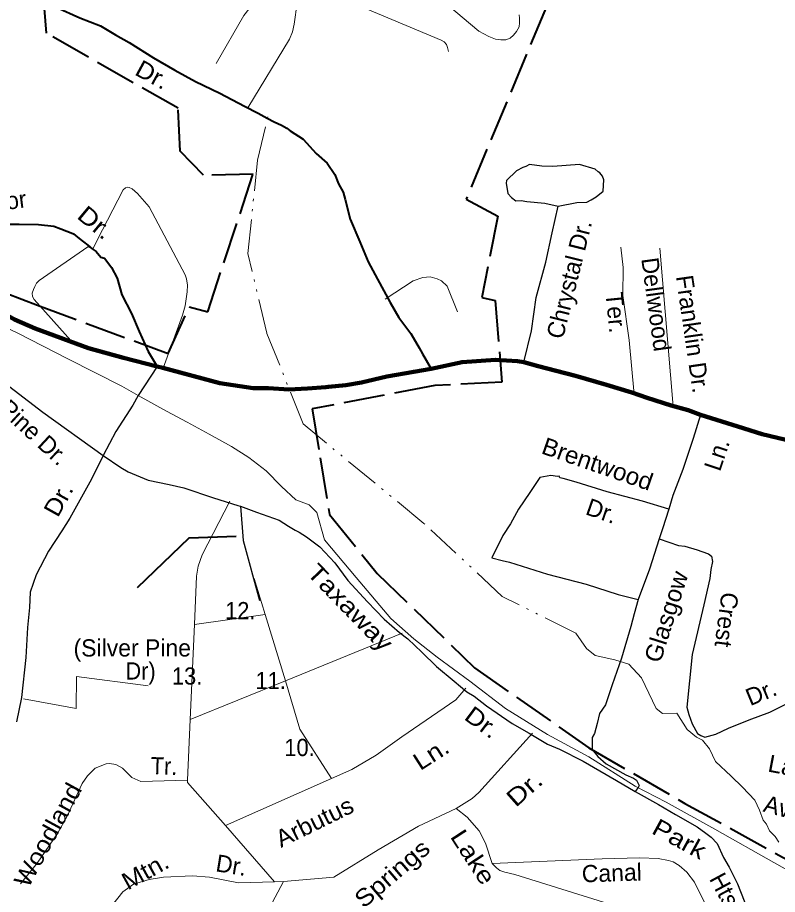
# Model space of a CAD drawing. Extents: x 269605 to 313519, y 160546 to 199228.
# Drawn here: x 291950 to 292835, y 179204 to 180225 of the extents above; entities that cross this region are included whole.
import ezdxf
from ezdxf.enums import TextEntityAlignment as Align

# ---------------------------------------------------------------- set-up
doc = ezdxf.new("R2010")
doc.units = 0
doc.header["$LTSCALE"] = 8
doc.linetypes.add('DASH_DOUBLE_DOT', pattern=[9.2, 5, -1.2, 0.3, -1.2, 0.3, -1.2])
doc.linetypes.add('LONG_DASHED', pattern=[7.5, 6, -1.5])
for name, color, linetype, lineweight in [('10', 7, 'Continuous', 40), ('11', 7, 'Continuous', 40), ('28', 7, 'Continuous', 120), ('32', 7, 'Continuous', 25), ('35', 7, 'Continuous', 13), ('44', 7, 'Continuous', 13), ('49', 7, 'LONG_DASHED', 40), ('59', 7, 'DASH_DOUBLE_DOT', 13)]:
    doc.layers.add(name, color=color, linetype=linetype, lineweight=lineweight)

msp = doc.modelspace()

# ---------------------------------------------------------------- linework, layer by layer
at = {"layer": '11'}
msp.add_lwpolyline([(292089.744, 179561.805), (292149.799, 179619.649), (292204.637, 179621.419)], dxfattribs=at)
at = {"layer": '28'}
for points in [[(291804.12, 179953.669), (291883.044, 179910.295), (291946.43, 179874.015), (291970.424, 179863.41), (292032.482, 179840.379), (292073.238, 179829.374), (292112.385, 179819.089)], [(292431.639, 179816.311), (292467.595, 179824.255), (292506.527, 179826.877), (292532.196, 179825.326), (292539.27, 179824.039)], [(292539.27, 179824.039), (292555.992, 179819.534), (292577.199, 179813.882), (292599.586, 179808.249), (292635.839, 179797.823), (292665.176, 179788.656), (292682.915, 179782.79), (292710.84, 179773.853), (292730.714, 179768.28), (292744.927, 179762.912)], [(292112.385, 179819.089), (292119.105, 179817.368), (292185.487, 179799.668), (292224.302, 179793.841), (292242.223, 179793.795), (292265.974, 179792.341), (292287.399, 179793.434), (292308.774, 179795.138), (292311.833, 179795.625), (292332.052, 179797.414), (292350.465, 179800.397), (292379.934, 179807.304), (292411.267, 179812.954), (292431.639, 179816.311)], [(292744.927, 179762.912), (292788.56, 179749.283), (292816.917, 179740.358), (292852.557, 179731.752), (292917.803, 179713.67), (292935.924, 179708.183)]]:
    msp.add_lwpolyline(points, dxfattribs=at)
at = {"layer": '32'}
msp.add_line((292112.385, 179819.089), (292090.503, 179785.326), dxfattribs=at)
at = {"layer": '32', "lineweight": 40}
for points in [[(291994.687, 180237.329), (292022.386, 180225.284), (292046.465, 180215.896), (292063.789, 180205.319), (292079.948, 180196.213), (292108.052, 180178.416), (292133.135, 180164.032), (292157.08, 180150.989), (292185.308, 180137.207), (292214.091, 180122.176), (292229.976, 180114.163), (292240.427, 180108.36), (292248.823, 180103.904), (292257.233, 180100.019), (292263.371, 180096.74), (292267.514, 180093.547), (292282.463, 180083.835), (292297.416, 180067.215), (292310.417, 180055.733), (292319.527, 180042.852), (292323.603, 180031.884), (292328.924, 180021.914), (292331.505, 180013.568), (292337.343, 179990.774), (292348.575, 179964.144), (292358.029, 179941.062), (292369.027, 179920.994), (292383.905, 179893.805), (292393.725, 179876.23), (292407.675, 179857.411), (292417.701, 179840.97), (292421.288, 179833.789), (292431.639, 179816.311)], [(291804.12, 179953.669), (291819.645, 179973.09), (291839.053, 179976.327), (291850.368, 179977.574), (291855.83, 179976.653), (291879.037, 179980.243), (291905.348, 179982.35), (291924.36, 179984.772), (291941.042, 179984.913), (291951.709, 179984.913), (291974.476, 179984.325), (291992.122, 179982.506), (292000.38, 179979.576), (292014.096, 179973.961)], [(292014.096, 179973.961), (292015.048, 179973.571), (292021.715, 179968.234), (292031.716, 179960.228), (292036.823, 179956.164), (292041.484, 179953.155), (292046.712, 179946.282), (292051.145, 179945.348), (292056.373, 179938.474), (292059.175, 179934.393), (292066.059, 179921.937), (292071.179, 179902.731), (292082.632, 179880.975), (292091.684, 179859.873), (292102.035, 179836.568), (292112.385, 179819.089)]]:
    msp.add_lwpolyline(points, dxfattribs=at)
at = {"layer": '32'}
for points in [[(292632.725, 180036.373), (292630.824, 180040.652), (292627.879, 180044.579), (292626.136, 180045.833), (292622.581, 180048.901), (292604.262, 180054.4), (292573.069, 180052.16), (292560.297, 180052.567), (292546.117, 180054.223), (292541.802, 180051.931), (292538.314, 180050.734), (292530.986, 180047.068), (292519.132, 180035.559), (292519.01, 180032.513), (292520.911, 180020.487), (292525.182, 180015.973), (292529.922, 180012.158), (292536.482, 180012.238), (292542.894, 180011.321), (292563.961, 180009.488), (292579.532, 180005.822)], [(292579.532, 180005.822), (292601.088, 180010.116), (292612.677, 180010.31), (292617.674, 180013.197), (292623.497, 180016.821), (292631.741, 180023.236), (292632.725, 180036.373)], [(292539.27, 179824.039), (292548.274, 179860.724), (292553.885, 179899.498), (292564.877, 179940.745), (292572.204, 179974.658), (292579.532, 180005.822)], [(291790.698, 179918.204), (291821.871, 179910.266), (291842.017, 179899.145), (291871.454, 179870.48), (291907.717, 179827.552), (291928.867, 179804.553), (291979.435, 179765.932), (292049.729, 179715.351)], [(292090.503, 179785.326), (292084.103, 179774.177), (292064.427, 179743.341), (292049.729, 179715.351)], [(292744.927, 179762.912), (292736.649, 179735.302), (292724.395, 179699.084), (292712.769, 179668.947), (292708.419, 179653.105)], [(292049.729, 179715.351), (292036.077, 179687.795), (292010.711, 179642.328), (292001.644, 179627.904), (291985.839, 179603.965), (291971.604, 179576.663), (291964.795, 179556.221), (291963.943, 179538.334), (291961.39, 179515.337), (291959.688, 179480.415), (291954.581, 179433.569), (291948.622, 179405.461)], [(292049.729, 179715.351), (292070.358, 179701.442), (292078.73, 179696.273), (292102.032, 179686.896), (292126.382, 179681.767), (292143.666, 179677.664), (292178.067, 179666.057), (292206.424, 179657.132), (292209.398, 179656.462)], [(292708.419, 179653.105), (292677.5, 179662.224), (292636.383, 179673.356), (292600.203, 179684.39), (292585.105, 179688.596), (292581.461, 179689.341), (292580.369, 179691.405), (292578.468, 179690.894), (292570.785, 179692.364), (292557.921, 179689.79), (292546.345, 179672.412), (292533.037, 179653.167), (292523.907, 179635.789), (292514.831, 179622.212), (292501.967, 179596.468), (292514.187, 179593.25), (292522.548, 179591.319), (292566.905, 179577.33), (292611.926, 179565.745), (292649.181, 179553.541), (292672.382, 179547.724)], [(292209.398, 179656.462), (292228.103, 179649.683), (292254.62, 179640.247), (292265.516, 179633.142), (292273.234, 179628.637), (292277.736, 179626.062), (292286.524, 179620.912), (292294.213, 179615.147), (292301.936, 179609.259), (292319.505, 179590.354), (292334.333, 179570.069), (292357.487, 179544.969), (292376.781, 179525.018), (292394.79, 179509.571), (292404.437, 179501.848), (292420.515, 179486.401), (292437.88, 179469.668), (292458.36, 179452.829), (292473.165, 179440.153), (292481.762, 179435.34), (292495.982, 179423.834), (292525.948, 179403.534), (292545.654, 179392.361), (292566.878, 179379.489), (292581.027, 179373.697), (292608.483, 179359.577), (292647.355, 179336.904), (292669.139, 179324.139)], [(292209.398, 179656.462), (292212.677, 179616.615), (292231.593, 179546.561)], [(292708.419, 179653.105), (292700.701, 179629.935), (292696.842, 179618.35)], [(292696.842, 179618.35), (292685.909, 179582.952), (292672.382, 179547.724)], [(292696.842, 179618.35), (292719.352, 179610.627), (292726.807, 179609.991), (292741.296, 179605.796), (292746.79, 179603.651), (292754.601, 179600.933), (292757.942, 179598.399), (292759.228, 179591.963), (292757.107, 179582.776), (292756.167, 179572.429), (292748.937, 179541.762), (292735.431, 179483.839), (292729.38, 179422.611), (292731.504, 179413.809), (292735.486, 179403.052), (292741.687, 179391.889), (292745.461, 179389.525), (292750.315, 179387.401), (292762.814, 179391.075), (292777.622, 179398.025), (292801.648, 179407.825), (292825.791, 179416.73), (292844.388, 179425.807), (292861.137, 179434.172)], [(292672.382, 179547.724), (292667.88, 179530.991), (292664.021, 179516.188), (292653.087, 179479.503), (292642.154, 179448.611), (292634.409, 179425.184), (292627.334, 179414.887), (292624.761, 179403.302), (292621.546, 179391.717), (292618.981, 179386.966), (292618.956, 179385.747), (292618.973, 179380.776), (292618.973, 179373.053), (292625.678, 179365.056), (292635.352, 179356.302), (292658.233, 179343.704), (292667.236, 179339.843), (292670.452, 179337.268), (292673.57, 179331.297), (292672.415, 179329.051), (292669.139, 179324.139)], [(292669.139, 179324.139), (292696.366, 179308.965), (292716.131, 179297.286), (292741.209, 179283), (292751.462, 179275.87), (292757.691, 179271.174), (292764.325, 179263.641), (292771.928, 179247.365), (292778.583, 179236.244), (292788.385, 179216.629), (292796.01, 179197.014), (292813.159, 179156.488), (292821.061, 179131.629), (292824.329, 179116.373), (292823.896, 179105.648)]]:
    msp.add_lwpolyline(points, dxfattribs=at)
at = {"layer": '35'}
for p, q in [((292713.312, 179772.578), (292697.781, 179956.891)), ((292119.656, 179817.235), (292113.5, 179819.062)), ((292238.094, 179530.438), (292225.344, 179572.438)), ((292238.094, 179530.438), (292155.969, 179518.828)), ((292262.062, 179453.031), (292238.094, 179530.438)), ((292155.969, 179518.828), (292151.031, 179407.906)), ((292397.844, 179508.578), (292262.062, 179453.031)), ((292262.062, 179453.031), (292151.031, 179407.906)), ((292151.031, 179407.906), (292147.812, 179337.485)), ((292315.438, 179339.328), (292191.875, 179284.594)), ((292191.875, 179284.594), (292248.906, 179219.125))]:
    msp.add_line(p, q, dxfattribs=at)
for points in [[(292342.219, 180267.125), (292343.75, 180253.172), (292346.031, 180247.438), (292348.969, 180242.36), (292356.812, 180235.25), (292443.344, 180199.031), (292446.688, 180197.125), (292449.312, 180194.156), (292450.656, 180190.594), (292451.656, 180185.797)], [(292275.312, 180242.578), (292237.375, 180245.86), (292229.406, 180244.125), (292223.406, 180240.766), (292213.312, 180227.985), (292181.094, 180171.891)], [(292218.031, 180120.172), (292266.719, 180200.406), (292270, 180208.672), (292271.969, 180217.797), (292275.312, 180242.578)], [(292450.719, 180240.391), (292487.094, 180209.594), (292498.531, 180203.25), (292506.281, 180200.438), (292512.562, 180199.516), (292518.5, 180199.453), (292523.312, 180201.516), (292527.375, 180204.766), (292530.719, 180209.235), (292533.781, 180214.594), (292534.531, 180219.188), (292534.531, 180224.562), (292534.031, 180228.656)], [(292119.656, 179817.235), (292141.969, 179878.781), (292145.062, 179889.703), (292147.531, 179905.891), (292147.656, 179913.906), (292146.594, 179921.297), (292145.094, 179926.016), (292103.312, 180004.922), (292089.5, 180020.672), (292083.188, 180026.047), (292080.062, 180027.562), (292077.5, 180027.844), (292075.531, 180027.11), (292072.875, 180024.969), (292042.719, 179966.266), (292037.625, 179955.656)], [(292011.812, 179849.422), (291969.344, 179897.047), (291967.344, 179900.735), (291967.094, 179904.391), (291968.375, 179908.781), (291970.094, 179912.328), (291971.906, 179916.219), (291975.094, 179919.203), (292031.938, 179958.61)], [(292037.625, 179955.656), (292034.781, 179957.438), (292031.938, 179958.61)], [(292667.875, 179786.375), (292662.094, 179849.922), (292654.562, 179901.688), (292655.062, 179934.531), (292652.188, 179958.078)], [(292378.031, 179897.516), (292410.469, 179918.828), (292421.781, 179922.578), (292430.375, 179923.406), (292438.344, 179921.328), (292443.562, 179918.766), (292450.219, 179912.547), (292462.156, 179882.938)], [(292197.094, 179662.391), (292165.062, 179599.688), (292160.156, 179586.656), (292158.438, 179574.86), (292155.969, 179518.828)], [(291956.906, 179432.094), (292018.344, 179420.766), (292018.719, 179457.969), (292101.844, 179447.203)], [(292315.438, 179339.328), (292278.594, 179396.672), (292262.062, 179453.031)], [(292471.719, 179444.562), (292460.406, 179431), (292397.281, 179387.891), (292367.469, 179366.422), (292339.312, 179349.844), (292315.438, 179339.328)], [(292549.688, 179392.156), (292487.156, 179323.188), (292479.094, 179316.188), (292460.781, 179304.641)], [(292147.812, 179337.485), (292093.562, 179335.891), (292083, 179340.438), (292071.938, 179351.531), (292064.406, 179355.781), (292056.812, 179357.016), (292052.969, 179356.391), (292040.312, 179351.25), (292031.312, 179342.672), (292025.188, 179333.703), (292007.531, 179295.36), (291996.344, 179275.312), (291972.688, 179240.969), (291953.438, 179216.781)], [(292147.812, 179337.485), (292147.719, 179334.812), (292191.875, 179284.594)], [(292460.781, 179304.641), (292416.75, 179283.781), (292369.875, 179256.5), (292318.219, 179224.438), (292259.688, 179219.594), (292248.906, 179219.125)], [(292502.656, 179240.235), (292494.906, 179264.11), (292487.25, 179278.36), (292473.531, 179294.235), (292460.781, 179304.641)], [(292803.406, 179104.406), (292784.906, 179128.016), (292776.562, 179140.812), (292738.094, 179218.656), (292729.125, 179230.422), (292720.25, 179237.985), (292713.094, 179242.172), (292707.906, 179244.016), (292695.656, 179246.141), (292674.469, 179246.891), (292630.688, 179246), (292502.656, 179240.235)], [(292661.281, 179153.25), (292659.406, 179163.281), (292653.969, 179178.156), (292649.531, 179184.797), (292639.094, 179192.875), (292632.156, 179195.5), (292528.812, 179227.735), (292517.125, 179230.156), (292511.438, 179232.094), (292507.5, 179235.406), (292502.656, 179240.235)], [(292248.906, 179219.125), (292207.312, 179218.078), (292173.281, 179224.344), (292153.688, 179226.11), (292119.781, 179224.625), (292103.125, 179221.953), (292084.812, 179216.203), (292072.406, 179207.422), (292059.438, 179190.844), (292054.719, 179180.594)], [(292259.688, 179219.594), (292210.812, 179127.656), (292191.5, 179096.25), (292181.031, 179082.953), (292167.125, 179067.781), (292153.219, 179054.469), (292127.562, 179036.875), (292119.594, 179025.375), (292206.5, 179013.469)]]:
    msp.add_lwpolyline(points, dxfattribs=at)
at = {"layer": '44'}
for points in [[(292090.503, 179785.326), (292071.485, 179796.271), (292008.546, 179828.079), (291950.323, 179857.858), (291872.046, 179894.758)], [(292892.329, 179207.017), (292830.57, 179241.759), (292761.753, 179280.375), (292705.155, 179311.911), (292669.139, 179330.575), (292615.228, 179364.729), (292567.11, 179390.662), (292518.231, 179420.911), (292476.522, 179452.74), (292438.48, 179480.765), (292411.468, 179502.004), (292384.455, 179525.817), (292344.121, 179573.447), (292307.262, 179617.422), (292298.214, 179649.126), (292289.367, 179657.963), (292273.93, 179664.015), (292257.407, 179679.227), (292239.306, 179697.758), (292219.297, 179713.104), (292199.008, 179726.013), (292172.889, 179740.317), (292147.254, 179754.309), (292123.519, 179767.052), (292090.503, 179785.326)]]:
    msp.add_lwpolyline(points, dxfattribs=at)
at = {"layer": '49'}
for points in [[(291124.98, 179715.308), (291274.852, 179782.091), (291315.726, 179741.204), (291257.14, 179640.348), (291443.799, 179614.452), (291401.562, 179554.484), (291513.016, 179534.15), (291527.728, 179558.068), (291632.557, 179793.572), (291722.672, 179751.255), (291794.396, 179920.524), (291858.764, 179878.207), (291880.833, 179926.043), (291973.138, 179890.595), (292125.388, 179834.135), (292149.562, 179888.399), (292171.361, 179882.948), (292224.166, 180043.065), (292166.336, 180041.72), (292139.438, 180069.977), (292136.748, 180119.764), (291983.43, 180207.229), (291972.671, 180343.134)], [(292565.771, 180238.177), (292472.127, 180013.764), (292509.169, 179994.146), (292490.648, 179899.329), (292505.901, 179896.06), (292513.844, 179800.694), (292435.87, 179797.037), (292292.959, 179769.659), (292302.414, 179712.894), (292313.051, 179646.669), (292368.615, 179578.186), (292481.859, 179468.373), (292615.27, 179375.107), (292726.964, 179310.423), (292896.055, 179217.157)]]:
    msp.add_lwpolyline(points, dxfattribs=at)
at = {"layer": '59'}
msp.add_lwpolyline([(292836.181, 179265.225), (292832.236, 179271.903), (292825.562, 179278.277), (292821.921, 179286.17), (292817.976, 179291.026), (292813.728, 179302.561), (292808.267, 179314.095), (292794.007, 179329.273), (292780.657, 179342.021), (292762.452, 179359.02), (292755.777, 179373.893), (292747.282, 179383.91), (292740.303, 179387.552), (292729.684, 179396.355), (292717.547, 179415.479), (292700.86, 179415.175), (292693.578, 179420.942), (292676.586, 179456.457), (292661.475, 179472.475), (292645.335, 179477.553), (292622.579, 179482.713), (292612.567, 179490.605), (292599.823, 179508.514), (292514.257, 179551.459), (292423.163, 179636.319), (292282.319, 179752.178), (292240.194, 179858.053), (292217.975, 179950.522), (292229.35, 180059.319), (292241.319, 180110.1)], dxfattribs=at)

# ---------------------------------------------------------------- texts
at = {"layer": '10'}
for s, rotation, p in [('Dellwood', 277.801, (292683.554, 179890.08)), ('Franklin Dr.', 278.246, (292726.305, 179855.587)), ('Ter.', 275.697, (292636.784, 179880.98)), ('Ave.', 344.945, (292842.912, 179294.161)), ('Dr.', 350.76, (292197.308, 179228.616)), ('Canal', 1.826, (292642.116, 179219.504))]:
    msp.add_text(s, height=20, rotation=rotation, dxfattribs=at).set_placement(p, align=Align.CENTER)
at = {"layer": '10', "width": 0.95}
for s, p in [('12.', (292209.244, 179524.845)), ('13.', (292147.33, 179448.717)), ('11.', (292244.623, 179443.406)), ('10.', (292278.232, 179365.508))]:
    msp.add_text(s, height=20, dxfattribs=at).set_placement(p, align=Align.CENTER)
at = {"layer": '10'}
for s, rotation, width, p in [('Ln.', 32.596, 1.15, (292436.759, 179359.478)), ('Tr.', 358.173, 0.95, (292120.206, 179343.921)), ('Laws', 349.242, 1.05, (292854.675, 179341.575)), ('Woodland', 61.434, 1.1, (291994.031, 179268.963)), ('Dr.', 41.462, 1.25, (292546.634, 179319.75)), ('Arbutus', 26.201, 1.05, (292300.033, 179279.859)), ('Lake', 303.113, 1.2, (292471.973, 179242.493)), ('Springs', 40.482, 1.15, (292392.502, 179221.199)), ('Mtn.', 28.963, 1.1, (292103.366, 179222.684))]:
    msp.add_text(s, height=20, rotation=rotation, dxfattribs=dict(at, width=width)).set_placement(p, align=Align.CENTER)
at = {"layer": '11'}
for s, rotation, width, p in [('Dr.', 331.463, 1.1, (292102.301, 180150.107)), ('Dr.', 320.296, 1.2, (292034.242, 179979.026)), ('Brentwood', 340.844, 1.05, (292621.963, 179696.197)), ('Dr.', 60.843, 1.1, (292006.283, 179659.477)), ('Taxaway', 314.132, 1.2, (292330.137, 179531.674)), ('Glasgow', 72.39, 1.05, (292714.686, 179524.779)), ('Dr.', 323.371, 1.15, (292485.105, 179396.826)), ('Park', 331.363, 1.2, (292715.785, 179260.297))]:
    msp.add_text(s, height=20, rotation=rotation, dxfattribs=dict(at, width=width)).set_placement(p, align=Align.CENTER)
for s, rotation, p in [('Windsor', 7.261, (291912.688, 179998.406)), ('Chrystal Dr.', 75.971, (292601.899, 179918.401)), ('White Pine Dr.', 317.156, (291934.608, 179760.852)), ('Ln.', 71.308, (292773.657, 179713.535)), ('Dr.', 340.844, (292626.84, 179641.448)), ('Crest', 262.5, (292765.579, 179525.524)), ('Dr.', 22.45, (292819.438, 179430.335)), ('Hts.', 298.258, (292766.055, 179201.665))]:
    msp.add_text(s, height=20, rotation=rotation, dxfattribs=at).set_placement(p, align=Align.CENTER)
msp.add_text('(Silver Pine', height=20, dxfattribs=at).set_placement((292083.486, 179481.46), align=Align.CENTER)
at = {"layer": '11', "width": 0.95}
msp.add_text('Dr)', height=20, dxfattribs=at).set_placement((292093.131, 179454.636), align=Align.CENTER)

doc.saveas('drawing.dxf')
